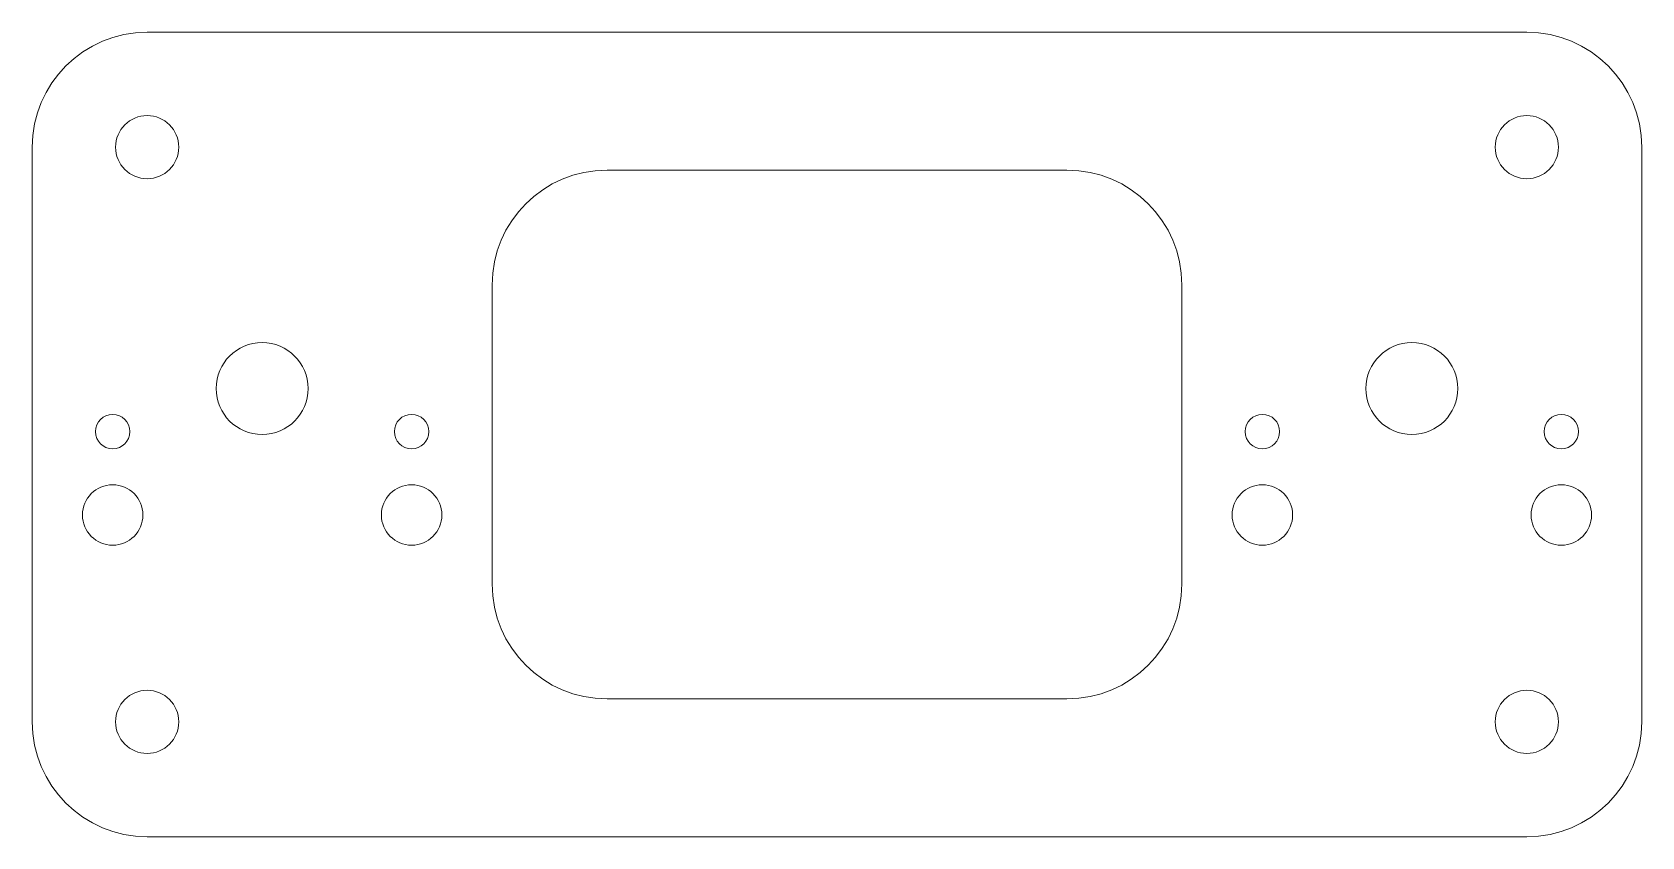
# Model space of a CAD drawing. Header units: millimetres. Extents: x -70 to 70, y -35 to 35.
import ezdxf

# ---------------------------------------------------------------- set-up
doc = ezdxf.new("R2010")
doc.units = ezdxf.units.MM

msp = doc.modelspace()

# ---------------------------------------------------------------- linework, layer by layer
at = {"color": 7, "linetype": 'Continuous', "lineweight": 15}
for p, q in [((60, 35), (-60, 35)), ((-70, 25), (-70, -25)), ((70, -25), (70, 25)), ((20, 23), (-20, 23)), ((-30, 13), (-30, -13)), ((30, -13), (30, 13)), ((-20, -23), (20, -23)), ((-60, -35), (60, -35))]:
    msp.add_line(p, q, dxfattribs=at)
for centre, radius in [((-60, 25), 2.75), ((60, 25), 2.75), ((-50, 4), 4), ((50, 4), 4), ((-63, 0.25), 1.5), ((-37, 0.25), 1.5), ((37, 0.25), 1.5), ((63, 0.25), 1.5), ((-63, -7), 2.63), ((-37, -7), 2.63), ((37, -7), 2.63), ((63, -7), 2.63), ((-60, -25), 2.75), ((60, -25), 2.75)]:
    msp.add_circle(centre, radius, dxfattribs=at)
for centre, start, end in [((-60, 25), 90, 180), ((60, 25), 0, 90), ((-20, 13), 90, 180), ((20, 13), 0, 90), ((-20, -13), 180, 270), ((20, -13), 270, 0), ((-60, -25), 180, 270), ((60, -25), 270, 0)]:
    msp.add_arc(centre, 10, start, end, dxfattribs=at)

doc.saveas('drawing.dxf')
